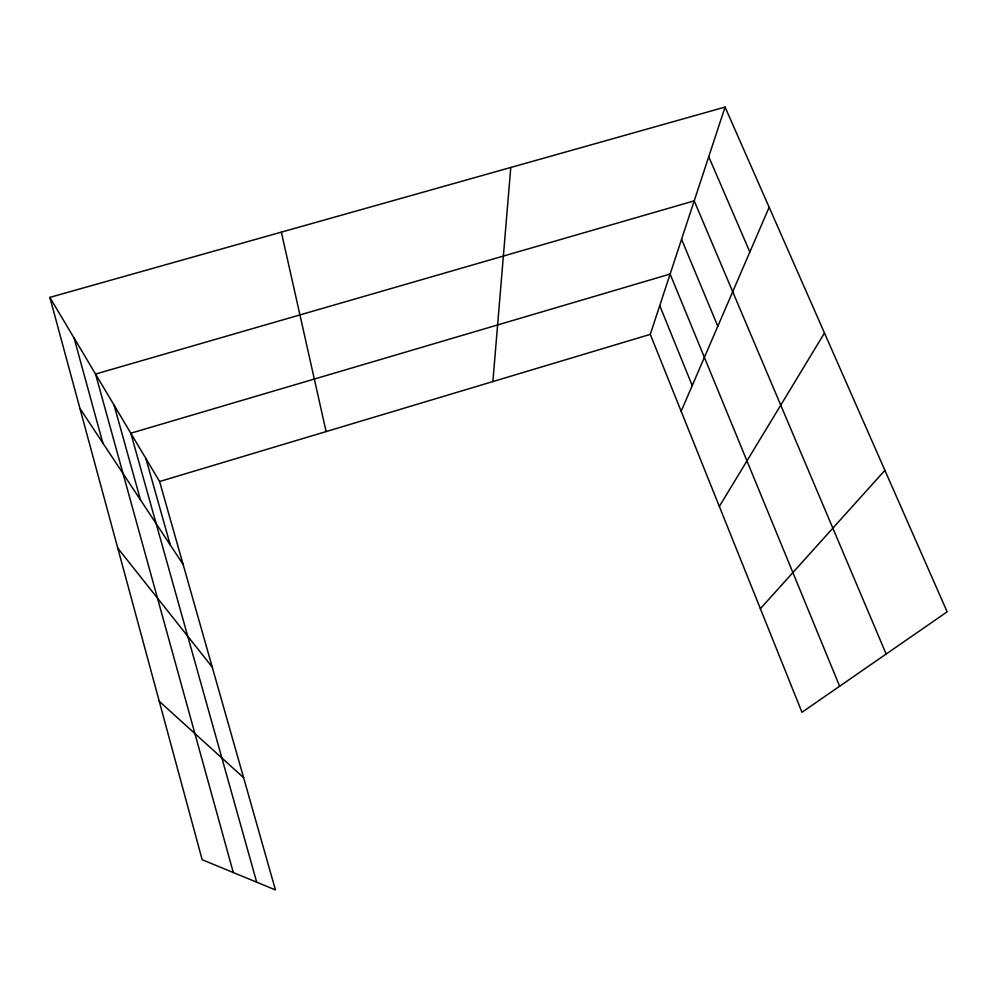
<?xml version="1.0" encoding="UTF-8"?>
<svg xmlns="http://www.w3.org/2000/svg" width="997" height="997" viewBox="0 0 997 997"><rect width="100%" height="100%" fill="white"/><g stroke="black" fill="none" stroke-linecap="round" stroke-linejoin="round"><path stroke-width="1.5" d="M492.879 381.577L510.776 167.471M725.068 107.078L947.15 611.822L801.962 712.294L650.281 334.369L725.068 107.078L49.85 297.38L202.167 859.713L275.446 889.922L159.595 481.514L49.85 297.38M681.138 411.275L769.148 207.276M719.336 506.439L824.482 333.023M760.387 608.693L884.9 470.335M159.595 481.514L650.281 334.369M159.258 701.29L243.604 777.672M117.771 548.126L212.236 667.093M79.922 408.384L183.099 564.377M708.742 156.703L749.844 252.029M886.159 654.032L694.211 200.858L95.55 374.049L233.298 872.537M681.562 239.317L717.815 326.268M839.624 686.235L670.121 274.05L130.806 433.209L256.703 882.195M659.74 305.605L692.217 385.59M145.886 458.52L170.288 545.01M114.107 405.206L140.515 499.983M74.102 338.07L102.841 443.042M281.366 232.127L326.106 431.576"/></g></svg>
